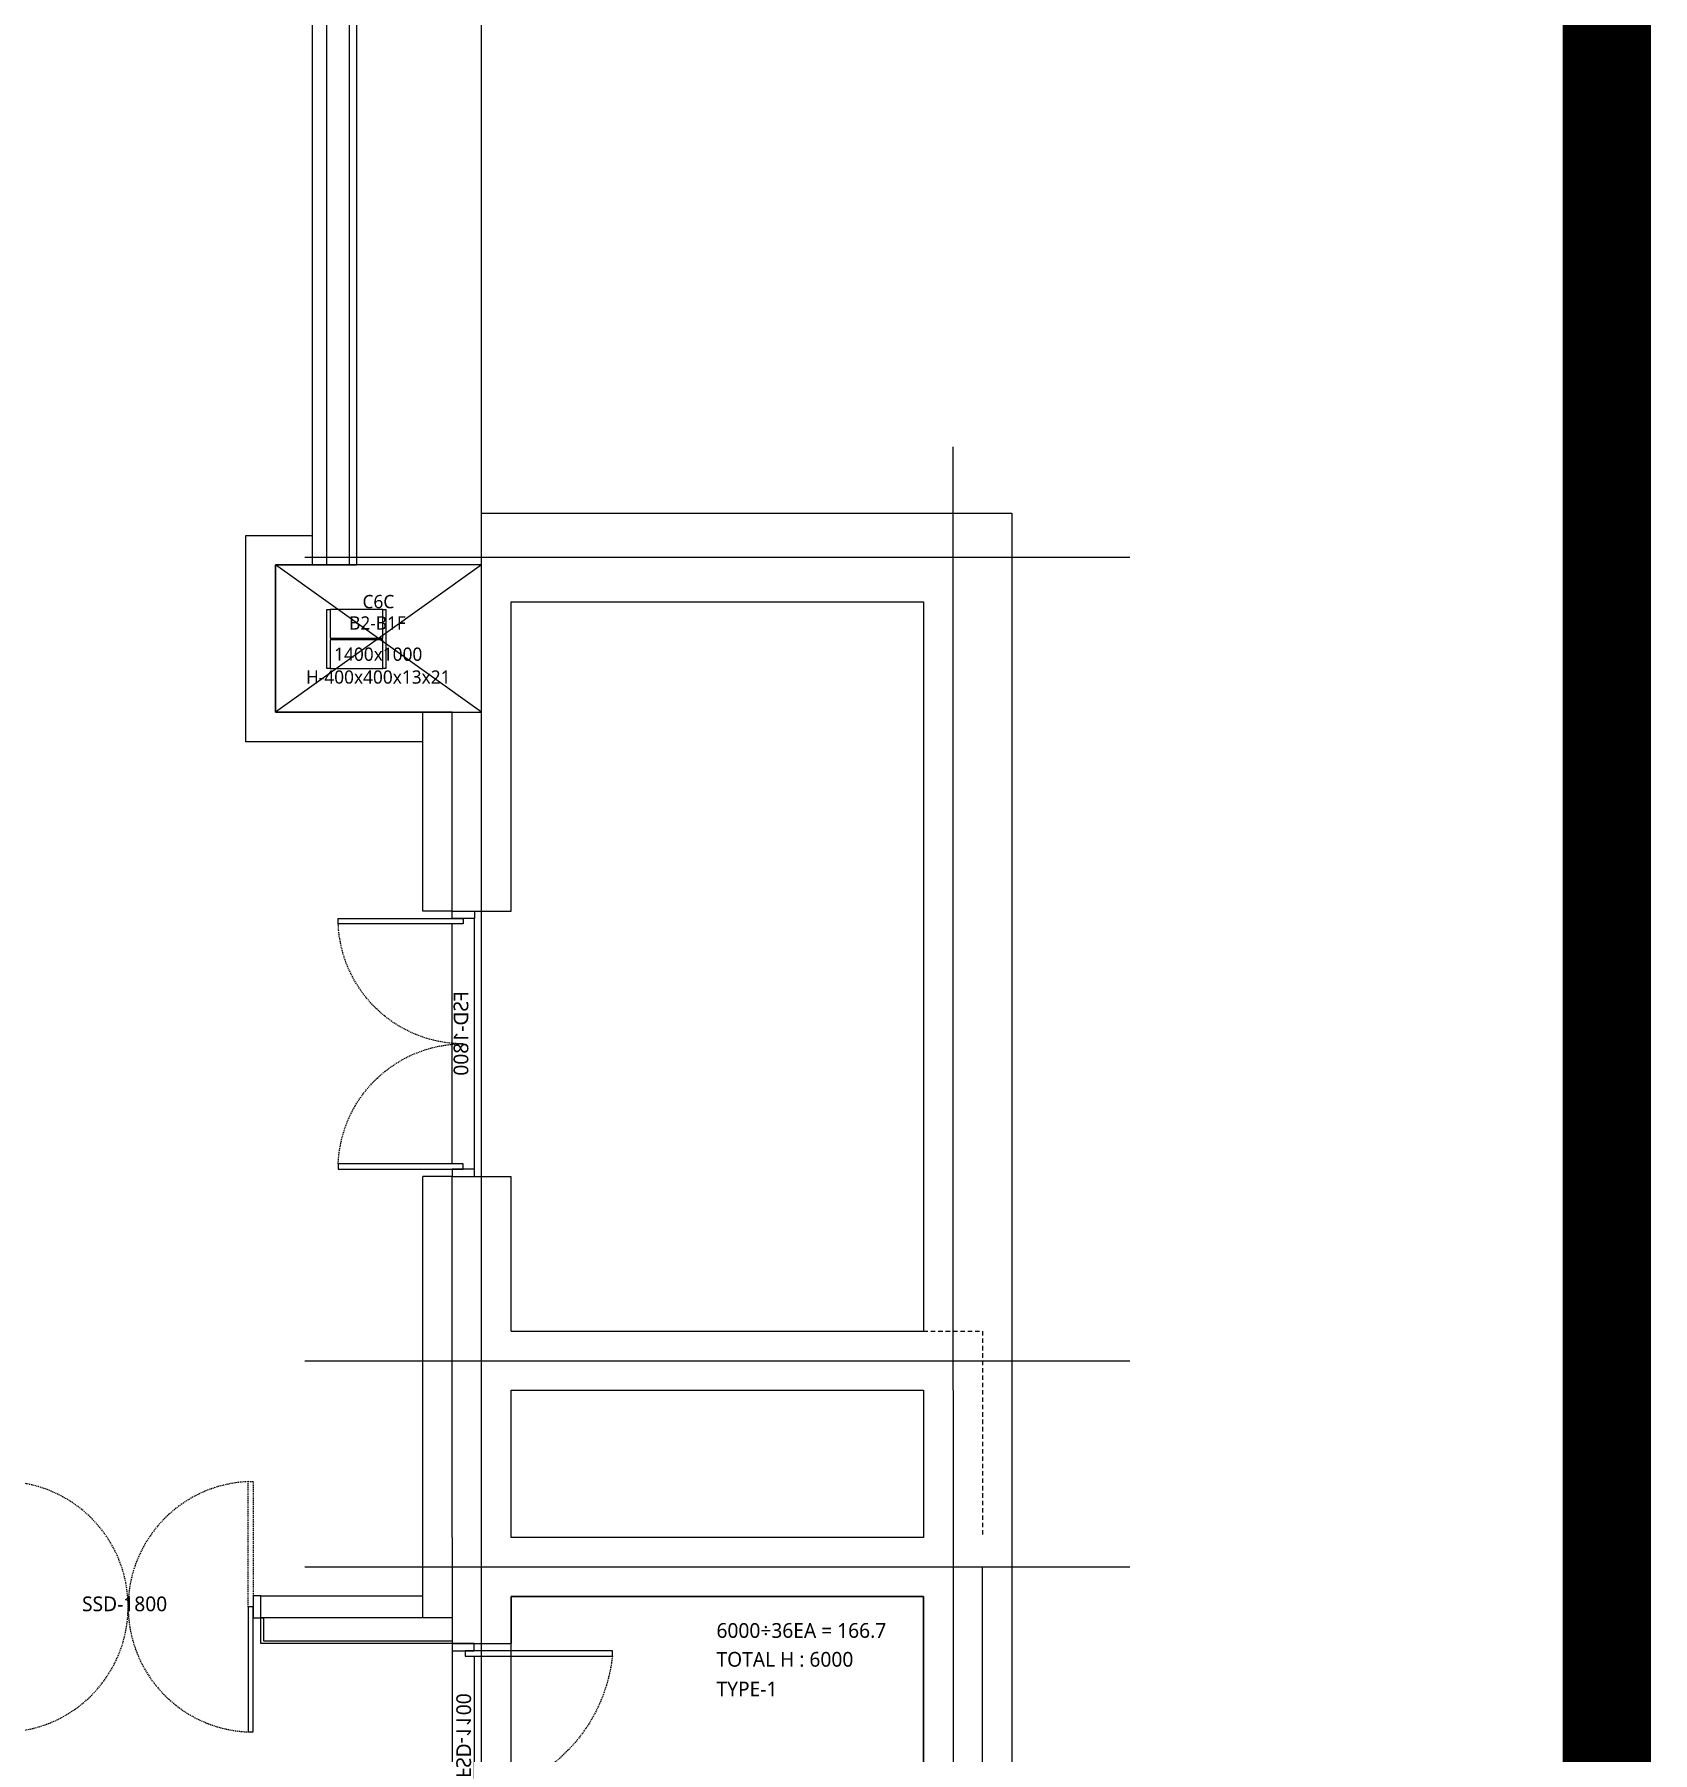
# Model space of a CAD drawing. Header units: millimetres. Extents: x -26983 to 60590, y 825 to 42375.
# Drawn here: x 59921.3 to 60136.2, y 17341.1 to 17569.2 of the extents above; entities that cross this region are included whole.
import ezdxf
from ezdxf.enums import TextEntityAlignment as Align

# ---------------------------------------------------------------- set-up
doc = ezdxf.new("R2010")
doc.units = ezdxf.units.MM
doc.header["$LTSCALE"] = 100
doc.header["$MEASUREMENT"] = 0
doc.linetypes.add('-HID', pattern=[2.5, 1.5, -1])
doc.linetypes.add('HID', pattern=[2.5, 1.5, -1])
doc.layers.get('0').update_dxf_attribs({"linetype": 'CONTINUOUS'})
doc.layers.get('Defpoints').update_dxf_attribs({"color": 171, "linetype": 'CONTINUOUS'})
for name, color, linetype in [('COL', 2, 'CONTINUOUS'), ('COL-STEEL', 2, 'CONTINUOUS'), ('DOOR', 4, 'CONTINUOUS'), ('DOOR ELE', 253, 'CONTINUOUS'), ('DOOR(OPEN ELE)', 5, 'CONTINUOUS'), ('ELE9', 9, 'CONTINUOUS'), ('STEEL', 5, 'CONTINUOUS')]:
    doc.layers.add(name, color=color, linetype=linetype)
doc.styles.add('TE', font='malgun_0.ttf')
doc.styles.add('나눔바른고딕', font='NanumBarunGothic.ttf')

# ---------------------------------------------------------------- blocks, each defined once
blk = doc.blocks.new('A$C03A90DB8')
at = {"layer": 'DOOR'}
for points in [[(0, 924), (50, 924), (50, 774), (0, 774)], [(1800, 924), (1750, 924), (1750, 774), (1800, 774)]]:
    blk.add_lwpolyline(points, close=True, dxfattribs=at)
for points in [[(50, 0), (50, 849), (85, 849), (85, 0)], [(1750, 0), (1750, 849), (1715, 849), (1715, 0)], [(85, 0), (50, 0)], [(1715, 0), (1750, 0)]]:
    blk.add_lwpolyline(points, dxfattribs=at)
at = {"layer": 'DOOR(OPEN ELE)', "linetype": 'HID', "ltscale": 0.05}
for points in [[(50, 1699), (50, 849), (85, 849), (85, 1699)], [(85, 1699), (50, 1699)], [(1750, 1699), (1750, 849), (1715, 849), (1715, 1699)], [(1715, 1699), (1750, 1699)]]:
    blk.add_lwpolyline(points, dxfattribs=at)
for centre, start, end in [((50, 849), 0, 87.6401), ((1750, 849), 92.3599, 180), ((50, 849), 272.3599, 0), ((1750, 849), 180, 267.6401)]:
    blk.add_arc(centre, 850, start, end, dxfattribs=at)
at = {"layer": 'Defpoints', "style": '나눔바른고딕'}
blk.add_text('SSD-1800', height=100, dxfattribs=at).set_placement((587, 819))
blk = doc.blocks.new('*U192')
at = {"layer": 'Defpoints'}
for p, q in [((-200, -21), (-200, -379)), ((200, -379), (200, -21)), ((-6.5, -200), (6.5, -200))]:
    blk.add_line(p, q, dxfattribs=at)
at = {"layer": 'STEEL', "color": 0, "linetype": 'ByBlock'}
blk.add_lwpolyline([(200, -379), (200, -400), (-200, -400), (-200, -379), (-6.5, -379), (-6.5, -21), (-200, -21), (-200, 0), (200, 0), (200, -21), (6.5, -21), (6.5, -379)], close=True, dxfattribs=at)
blk = doc.blocks.new('C6C-B2-B1F')
at = {"layer": 'COL', "ltscale": 0.1}
blk.add_lwpolyline([(700, -500), (700, 500), (-700, 500), (-700, -500)], close=True, dxfattribs=at)
at = {"layer": 'Defpoints', "ltscale": 10000}
for p, q in [((700, -500), (-700, 500)), ((700, 500), (-700, -500))]:
    blk.add_line(p, q, dxfattribs=at)
at = {"layer": 'COL-STEEL', "rotation": 90}
blk.add_blockref('*U192', (-350, -3), dxfattribs=at)
at = {"layer": 'Defpoints', "style": 'TE'}
for s, p in [('C6C', (-1, 206)), ('B2-B1F', (-7, 61)), ('1400x1000', (-2, -151)), ('H-400x400x13x21', (-2, -306))]:
    blk.add_text(s, height=90, dxfattribs=at).set_placement(p, align=Align.CENTER)
blk = doc.blocks.new('A$C6b786f6a')
at = {"layer": 'DOOR'}
for points in [[(50, 931), (50, 81), (85, 81), (85, 931)], [(85, 931), (50, 931)], [(1750, 931), (1750, 81), (1715, 81), (1715, 931)], [(1715, 931), (1750, 931)]]:
    blk.add_lwpolyline(points, dxfattribs=at)
for points in [[(0, 6), (50, 6), (50, 156), (0, 156)], [(1800, 6), (1750, 6), (1750, 156), (1800, 156)]]:
    blk.add_lwpolyline(points, close=True, dxfattribs=at)
at = {"layer": 'DOOR ELE', "ltscale": 0.05}
for points in [[(1715, 156), (85, 156)], [(1750, 6), (50, 6)]]:
    blk.add_lwpolyline(points, dxfattribs=at)
at = {"layer": 'DOOR(OPEN ELE)', "linetype": 'HID', "ltscale": 0.05}
for centre, start, end in [((50, 81), 0, 87.6401), ((1750, 81), 92.3599, 180)]:
    blk.add_arc(centre, 850, start, end, dxfattribs=at)
at = {"layer": 'Defpoints', "style": '나눔바른고딕'}
blk.add_text('FSD-1800', height=100, dxfattribs=at).set_placement((542, 47))
blk = doc.blocks.new('A$C48EA7C17')
at = {"layer": 'DOOR'}
for points in [[(965, 1088), (1000, 1088), (1000, 88), (965, 88)], [(-50, 0), (0, 0), (0, 150), (-50, 150)], [(1050, 0), (1000, 0), (1000, 150), (1050, 150)]]:
    blk.add_lwpolyline(points, close=True, dxfattribs=at)
at = {"layer": 'DOOR ELE', "ltscale": 0.1}
for points in [[(965, 150), (0, 150)], [(1000, 0), (0, 0)]]:
    blk.add_lwpolyline(points, dxfattribs=at)
at = {"layer": 'DOOR(OPEN ELE)', "linetype": 'HID', "ltscale": 0.05}
blk.add_arc((1084, 7), 1087, 96.2785, 175.7623, dxfattribs=at)
at = {"layer": 'Defpoints', "style": '나눔바른고딕'}
blk.add_text('FSD-1100', height=100, dxfattribs=at).set_placement((139, 28))
blk = doc.blocks.new('B2FF')
at = {"layer": 'ELE9', "color": 253, "ltscale": 0.1}
for p, q in [((37350074.7, 554196.3), (37350074.7, 555596.3)), ((37350074.7, 555596.3), (37350524.7, 555596.3)), ((37351874.7, 553046.3), (37351874.7, 555146.3)), ((37351874.7, 555146.3), (37354674.7, 555146.3)), ((37354674.7, 555146.3), (37354674.7, 550196.3)), ((37351274.7, 553046.3), (37351274.7, 554396.3)), ((37351274.7, 554196.3), (37350074.7, 554196.3)), ((37351674.7, 541596.3), (37351674.7, 549796.3)), ((37354874.7, 549796.3), (37354874.7, 541596.3)), ((37350474.7, 548596.3), (37356074.7, 548596.3))]:
    blk.add_line(p, q, dxfattribs=at)
at = {"layer": 'ELE9', "color": 253, "ltscale": 10, "const_width": 600}
blk.add_lwpolyline([(37150790.4, 525050.9), (37359310.2, 525050.9), (37359324.7, 647596.3), (37256431.7, 647586.4), (37163218.1, 647630.1)], dxfattribs=at)
at = {"layer": 'ELE9', "color": 253, "ltscale": 0.1}
for points in [[(37351674.7, 555746.3), (37351674.7, 623346.3)], [(37350274.7, 566596.3), (37350274.7, 566646.3), (37350174.7, 566646.3), (37350174.7, 565096.3), (37350524.7, 565096.3), (37350524.7, 555396.3)], [(37350824.7, 566446.3), (37350424.7, 566446.3), (37350424.7, 565346.3), (37350774.7, 565346.3), (37350774.7, 555396.3), (37350624.7, 555396.3), (37350624.7, 565196.3), (37350274.7, 565196.3), (37350274.7, 566596.3), (37350824.7, 566596.3)], [(37350824.7, 565396.3), (37350824.7, 555396.3)], [(37351674.7, 549796.3), (37351674.7, 556196.3)], [(37354874.7, 549796.3), (37354874.7, 556196.3)], [(37351674.7, 555746.3), (37355274.7, 555746.3), (37355274.7, 542396.3), (37351674.7, 542396.3), (37351674.7, 537696.3), (37350824.7, 537696.3)], [(37351474.7, 554396.3), (37350274.7, 554396.3), (37350274.7, 555396.3), (37350824.7, 555396.3)], [(37356074.7, 555446.3), (37350474.7, 555446.3)], [(37351474.7, 553046.3), (37351474.7, 554396.3)], [(37351474.7, 553046.3), (37351274.7, 553046.3)], [(37351474.7, 553046.3), (37351874.7, 553046.3)], [(37351274.7, 548251.3), (37351274.7, 551246.3)], [(37351474.7, 551246.3), (37351274.7, 551246.3)], [(37351474.7, 551246.3), (37351874.7, 551246.3)], [(37351474.7, 548796.3), (37351474.7, 551246.3)], [(37351874.7, 550196.3), (37351874.7, 551246.3)], [(37351874.7, 550196.3), (37354674.7, 550196.3)], [(37350474.7, 549996.3), (37356074.7, 549996.3)], [(37351874.7, 549796.3), (37354674.7, 549796.3)], [(37351874.7, 548796.3), (37351874.7, 549796.3)], [(37354674.7, 549796.3), (37354674.7, 548796.3)], [(37351474.7, 548796.3), (37351474.7, 548076.3)], [(37354674.7, 548796.3), (37351874.7, 548796.3)], [(37351474.7, 537696.3), (37351474.7, 542596.3), (37355074.7, 542596.3), (37355074.7, 548596.3)], [(37350174.7, 548401.3), (37351274.7, 548401.3)], [(37351474.7, 548251.3), (37350174.7, 548251.3), (37350174.7, 548401.3)], [(37354674.7, 548196.3), (37354674.7, 548396.3), (37351874.7, 548396.3), (37351874.7, 548076.3)], [(37351474.7, 548076.3), (37350174.7, 548076.3), (37350174.7, 548251.3), (37350194.7, 548251.3), (37350194.7, 548096.3), (37351474.7, 548096.3)], [(37354674.7, 547196.3), (37354674.7, 548196.3)], [(37351474.7, 548076.3), (37351874.7, 548076.3)]]:
    blk.add_lwpolyline(points, dxfattribs=at)
at = {"layer": 'ELE9', "color": 253, "linetype": '-HID', "ltscale": 0.2}
blk.add_lwpolyline([(37354674.7, 550196.3), (37355074.7, 550196.3), (37355074.7, 548796.3)], dxfattribs=at)
at = {"layer": 'ELE9', "color": 253, "ltscale": 0.1}
blk.add_lwpolyline([(37351874.7, 548396.3), (37354674.7, 548396.3), (37354674.7, 542996.3), (37351874.7, 542996.3)], close=True, dxfattribs=at)
for name, p in [('C6C-B2-B1F', (37350974.7, 554896.3)), ('A$C03A90DB8', (37348374.7, 547477.1))]:
    blk.add_blockref(name, p, dxfattribs=at)
at = {"layer": 'ELE9', "color": 253, "ltscale": 0.1, "xscale": -1}
for name, p, rotation in [('A$C6b786f6a', (37351631.2, 553046.3), 90), ('A$C48EA7C17', (37351474.7, 547026.3), 270)]:
    blk.add_blockref(name, p, dxfattribs=dict(at, rotation=rotation))
at = {"layer": 'ELE9', "color": 253, "ltscale": 0.1, "style": '나눔바른고딕'}
for s, p in [('6000÷36EA = 166.7', (37353269, 548115.5)), ('TOTAL H : 6000', (37353269, 547919.8)), ('TYPE-1', (37353269, 547718.6))]:
    blk.add_text(s, height=100, dxfattribs=at).set_placement(p)

msp = doc.modelspace()

# ---------------------------------------------------------------- block references
at = {"xscale": 0.01956471256889679, "yscale": 0.01956471256889679, "zscale": 0.01956471256889679}
msp.add_blockref('B2FF', (-670794.07, 6632.61), dxfattribs=at)

doc.saveas('drawing.dxf')
